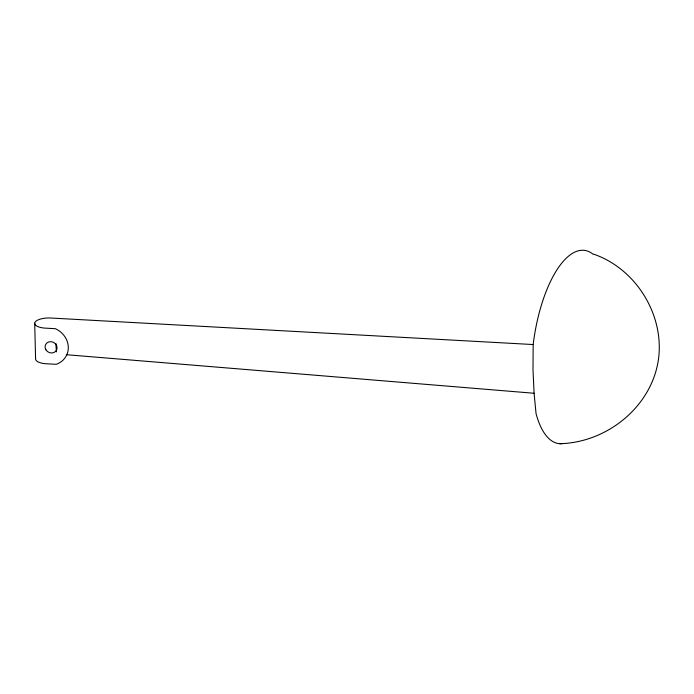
<?xml version="1.0" encoding="UTF-8"?>
<svg xmlns="http://www.w3.org/2000/svg" width="694" height="694" viewBox="0 0 694 694"><rect width="100%" height="100%" fill="white"/><g stroke="black" fill="none" stroke-linecap="round" stroke-linejoin="round"><path stroke-width="1.04" d="M593.084 254.221A97.464 38.508 -82.4 0 0 533.166 344.545L532.992 369.772L534.085 393.264L536.054 413.65A97.464 38.508 -82.4 0 0 561.836 443.7M559.815 443.709C607.554 442.607 652.785 405.877 658.675 357.67C663.846 313.844 635.47 268.595 593.769 254.204M533.166 344.545L52.015 318.086A13.524 5.127 -1.4 0 0 35.238 321.929A13.524 5.127 -1.4 0 0 44.425 328.089L55.355 328.696A20.907 18.929 27.7 0 1 68.298 347.191A20.907 18.929 27.7 0 1 56.249 364.307L45.318 363.708A13.524 5.127 -1.4 0 1 35.594 358.876L34.7 323.265M66.355 354.703L534.085 393.264M55.876 343.383L56.431 351.884M45.865 349.75A6.133 5.552 27.7 0 0 56.275 350.557A6.133 5.552 27.7 0 0 51.07 341.656A6.133 5.552 27.7 0 0 45.865 349.75"/></g></svg>
